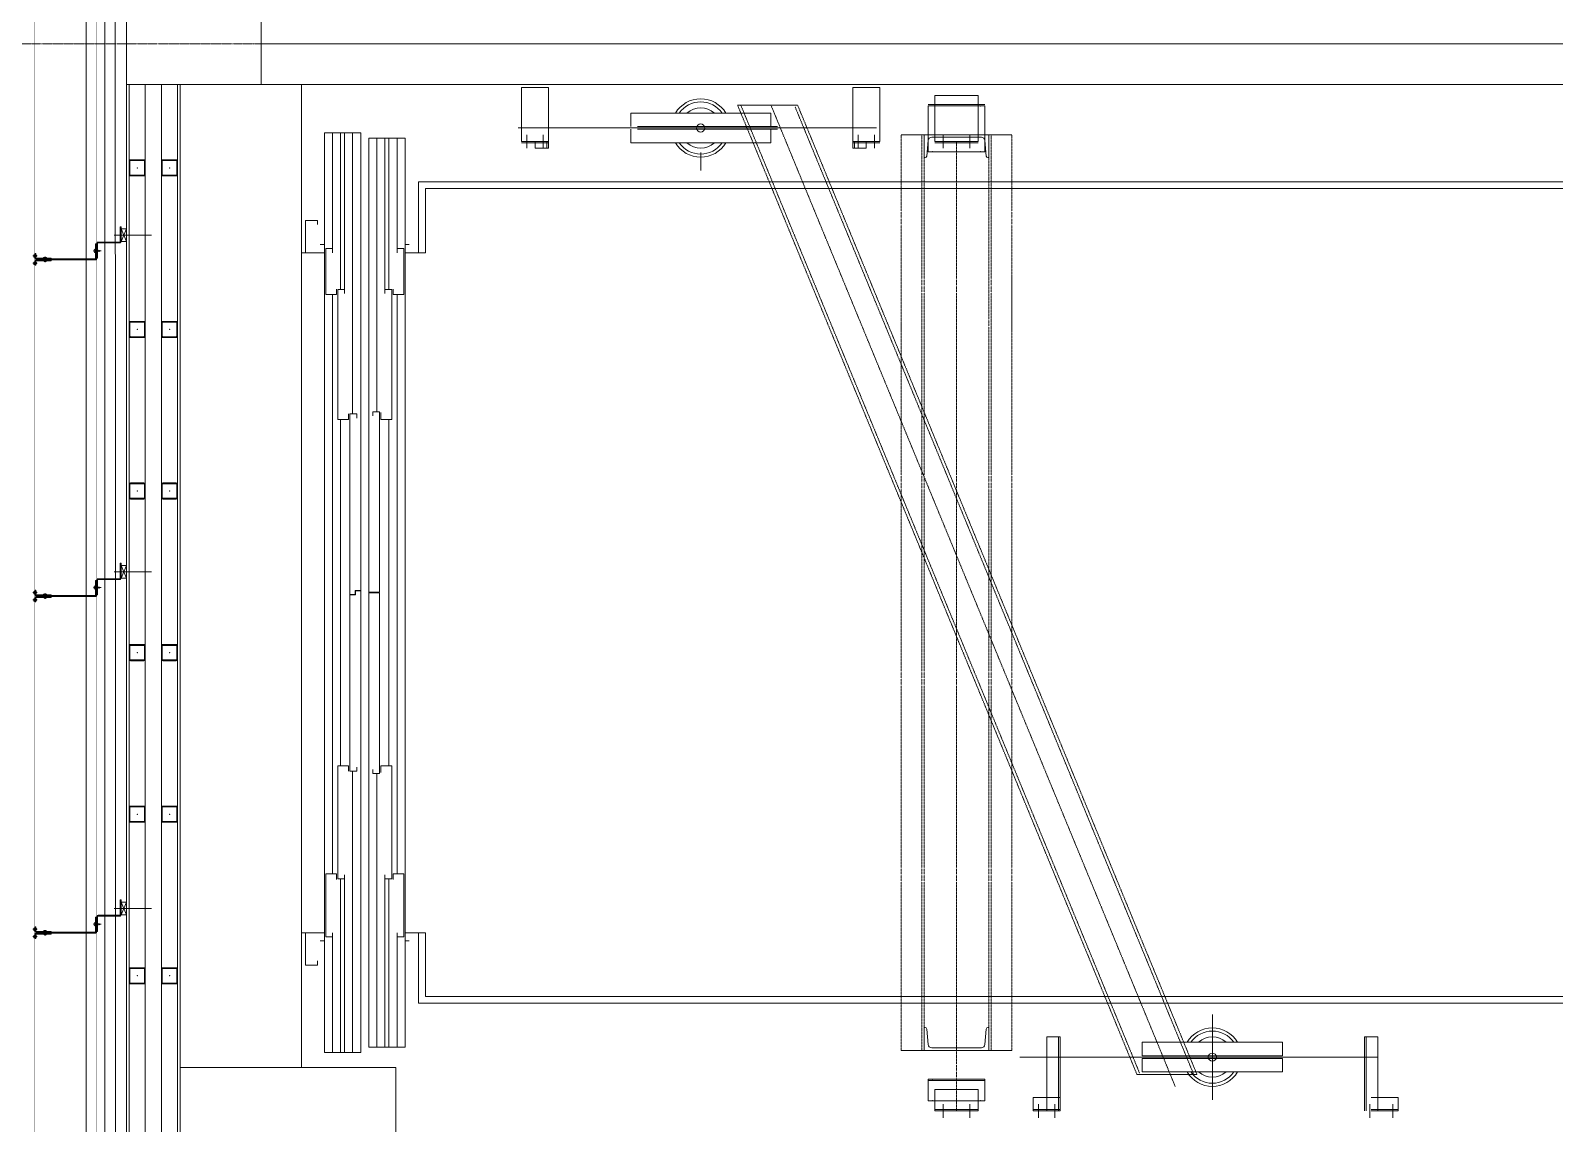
# Model space of a CAD drawing. Extents: x -2749 to 23780, y -1311 to 8245.
# Drawn here: x 7072 to 7638, y 2004 to 2410 of the extents above; entities that cross this region are included whole.
import ezdxf
from ezdxf.xclip import XClip

# ---------------------------------------------------------------- set-up
doc = ezdxf.new("R2010")
doc.units = 0
doc.header["$MEASUREMENT"] = 0
doc.header["$XCLIPFRAME"] = 0
for name, pattern in [('DASHDOT2', [0.5, 0.25, -0.125, 0, -0.125]), ('DOT2', [0.125, 0, -0.125]), ('HIDDEN', [0.375, 0.25, -0.125])]:
    doc.linetypes.add(name, pattern=pattern)
doc.layers.get('0').update_dxf_attribs({"color": 9, "lineweight": 9})
for name, color, linetype, lineweight in [('00', 9, 'Continuous', 9), ('01', 9, 'Continuous', 9), ('05V', 9, 'Continuous', 9), ('06D', 9, 'Continuous', 9), ('10', 9, 'Continuous', 9), ('11', 9, 'Continuous', 9), ('20', 9, 'DOT2', 9), ('24', 9, 'DASHDOT2', 9), ('33', 9, 'BATTING', 9)]:
    doc.layers.add(name, color=color, linetype=linetype, lineweight=lineweight)
doc.linetypes.add('BATTING', pattern='A,0.0001,-0.1,[134,ltypeshp.shx,S=0.1,R=0,X=-0.1,Y=0],-0.2,[134,ltypeshp.shx,S=0.1,R=180,X=0.1,Y=0],-0.1', length=0.4001)

# ---------------------------------------------------------------- blocks, each defined once
blk = doc.blocks.new('p-kolon_80x80')
blk.add_lwpolyline([(-40, -40), (40, -40), (40, 40), (-40, 40)], close=True)
blk = doc.blocks.new('p- alum kaplama profil')
at = {"lineweight": 13}
blk.add_lwpolyline([(7.12, 12.59), (7.12, 26.49)], dxfattribs=at)
at = {"lineweight": 5}
blk.add_lwpolyline([(9.44, 15.16), (4.79, 15.16), (4.79, 17.16), (9.44, 17.16)], close=True, dxfattribs=at)
for points in [[(4.79, 15.16), (9.44, 17.16)], [(9.44, 15.16), (4.79, 17.16)]]:
    blk.add_lwpolyline(points, dxfattribs=at)
at = {"lineweight": 18}
blk.add_lwpolyline([(4.09, 6.16), (-1.41, 6.16), (-1.41, 6.46), (4.09, 6.46, 0.414214), (4.29, 6.66), (4.29, 14.66, -0.414214), (4.79, 15.16), (10.29, 15.16), (10.29, 14.86), (4.79, 14.86, 0.414214), (4.59, 14.66), (4.59, 6.66, -0.414214)], format="xyb", close=True, dxfattribs=at)
blk.add_lwpolyline([(-2.06, 5.56), (-2.06, -2.34), (-2.06, -15.69), (-1.66, -15.69), (-1.66, -2.34), (-1.66, 5.56), (-1.66, 5.56), (-1.66, 5.57), (-1.66, 5.57), (-1.66, 5.58), (-1.66, 5.58), (-1.65, 5.59), (-1.65, 5.59), (-1.65, 5.59), (-1.65, 5.6), (-1.65, 5.6), (-1.64, 5.61), (-1.64, 5.61), (-1.64, 5.62), (-1.64, 5.62), (-1.63, 5.62), (-1.63, 5.63), (-1.63, 5.63), (-1.62, 5.63), (-1.62, 5.64), (-1.61, 5.64), (-1.61, 5.64), (-1.61, 5.64), (-1.6, 5.65), (-1.6, 5.65), (-1.59, 5.65), (-1.59, 5.65), (-1.58, 5.65), (-1.58, 5.65), (-1.57, 5.66), (-1.57, 5.66), (-1.56, 5.66), (-1.56, 5.66), (3.94, 5.66), (3.94, 6.06), (-1.56, 6.06), (-1.58, 6.06), (-1.61, 6.05), (-1.63, 6.05), (-1.66, 6.05), (-1.68, 6.04), (-1.7, 6.03), (-1.73, 6.03), (-1.75, 6.02), (-1.77, 6.01), (-1.79, 6), (-1.82, 5.99), (-1.84, 5.97), (-1.86, 5.96), (-1.88, 5.94), (-1.89, 5.93), (-1.91, 5.91), (-1.93, 5.89), (-1.95, 5.87), (-1.96, 5.85), (-1.97, 5.83), (-1.99, 5.81), (-2, 5.79), (-2.01, 5.77), (-2.02, 5.75), (-2.03, 5.72), (-2.04, 5.7), (-2.04, 5.68), (-2.05, 5.65), (-2.05, 5.63), (-2.06, 5.61), (-2.06, 5.58)], close=True)
blk.add_lwpolyline([(-1.66, -2.34), (-2.06, -2.34)])
for points in [[(-2.36, -10.84), (-2.36, -16.39), (-2.36, -16.39, -0.414214), (-2.51, -16.54), (-2.51, -16.54), (-4.06, -16.54), (-4.06, -16.84), (-2.51, -16.84), (-2.51, -16.84, 0.414214), (-2.06, -16.39), (-2.06, -10.84)], [(-1.36, -10.84), (-1.66, -10.84), (-1.66, -16.39, 0.414214), (-1.21, -16.84), (-1.21, -16.84), (0.34, -16.84), (0.34, -16.54), (-1.21, -16.54), (-1.21, -16.54, -0.414214), (-1.36, -16.39), (-1.36, -16.39)]]:
    blk.add_lwpolyline(points, format="xyb", close=True)
for points in [[(0.96, 5.66, -10), (0.97, 5.66, -10), (0.97, 5.66, -10), (0.97, 5.66, -10), (0.98, 5.66, -10), (0.98, 5.66, -10), (0.99, 5.66, -10), (0.99, 5.66, -10), (1, 5.66, -10), (1, 5.67, -10), (1, 5.67, -10), (1.01, 5.67, -10), (1.01, 5.67, -10), (1.01, 5.67, -10), (1.02, 5.68, -10), (1.02, 5.68, -10), (1.02, 5.68, -10), (1.03, 5.69, -10), (1.03, 5.69, -10), (1.03, 5.69, -10), (1.04, 5.7, -10), (1.04, 5.7, -10), (1.04, 5.7, -10), (1.04, 5.71, -10), (1.04, 5.71, -10), (1.05, 5.72, -10), (1.05, 5.72, -10), (1.05, 5.72, -10), (1.05, 5.73, -10), (1.05, 5.73, -10), (1.05, 5.74, -10), (1.05, 5.74, -10), (1.05, 5.75, -10)], [(1.61, 6.87, -10), (0.98, 6.96, -10)], [(1.33, 5.85, -10), (0.98, 5.88, -10)], [(1.56, 7.05, -10), (1.02, 7.13, -10)], [(1.05, 6.91, -10), (1.29, 7.56, -10)], [(1.05, 5.83, -10), (1.05, 6.01, -10)], [(1.05, 5.75, -10), (1.05, 5.83, -10)], [(1.29, 4.93, -10), (1.29, 7.8, -10)], [(1.53, 6.82, -10), (1.29, 7.56, -10)], [(1.29, 6.16, -10), (1.29, 6.26, -10)], [(1.53, 5.75, -10), (1.53, 5.92, -10)], [(1.53, 5.75, -10), (1.53, 5.74, -10), (1.53, 5.74, -10), (1.53, 5.73, -10), (1.53, 5.73, -10), (1.53, 5.72, -10), (1.54, 5.72, -10), (1.54, 5.72, -10), (1.54, 5.71, -10), (1.54, 5.71, -10), (1.54, 5.7, -10), (1.54, 5.7, -10), (1.55, 5.7, -10), (1.55, 5.69, -10), (1.55, 5.69, -10), (1.55, 5.69, -10), (1.56, 5.68, -10), (1.56, 5.68, -10), (1.56, 5.68, -10), (1.57, 5.67, -10), (1.57, 5.67, -10), (1.58, 5.67, -10), (1.58, 5.67, -10), (1.58, 5.67, -10), (1.59, 5.66, -10), (1.59, 5.66, -10), (1.6, 5.66, -10), (1.6, 5.66, -10), (1.6, 5.66, -10), (1.61, 5.66, -10), (1.61, 5.66, -10), (1.62, 5.66, -10), (1.62, 5.66, -10)], [(0.67, 5.66, -10), (1.91, 5.66, -10)], [(0.67, 5.66, -10), (0.67, 5.64, -10), (0.67, 5.62, -10), (0.67, 5.6, -10), (0.68, 5.58, -10), (0.68, 5.56, -10), (0.69, 5.54, -10), (0.69, 5.52, -10), (0.7, 5.5, -10), (0.7, 5.48, -10), (0.71, 5.46, -10), (0.72, 5.45, -10), (0.73, 5.43, -10), (0.74, 5.41, -10), (0.75, 5.4, -10), (0.76, 5.38, -10), (0.77, 5.36, -10), (0.79, 5.35, -10), (0.8, 5.33, -10), (0.81, 5.32, -10), (0.83, 5.31, -10), (0.84, 5.29, -10), (0.86, 5.28, -10), (0.87, 5.27, -10), (0.89, 5.26, -10), (0.91, 5.25, -10), (0.92, 5.24, -10), (0.94, 5.23, -10), (0.96, 5.22, -10), (0.98, 5.21, -10), (1, 5.21, -10), (1.02, 5.2, -10), (1.03, 5.2, -10)], [(1.03, 5.2, -10), (1.04, 5.2, -10), (1.05, 5.19, -10), (1.05, 5.19, -10), (1.06, 5.19, -10), (1.06, 5.19, -10), (1.07, 5.19, -10), (1.07, 5.19, -10), (1.08, 5.19, -10), (1.08, 5.19, -10), (1.09, 5.19, -10), (1.09, 5.18, -10), (1.1, 5.18, -10), (1.1, 5.18, -10), (1.11, 5.18, -10), (1.11, 5.18, -10), (1.12, 5.18, -10), (1.12, 5.18, -10), (1.13, 5.18, -10), (1.13, 5.18, -10), (1.14, 5.18, -10), (1.15, 5.18, -10), (1.15, 5.18, -10), (1.16, 5.17, -10), (1.16, 5.17, -10), (1.17, 5.17, -10), (1.17, 5.17, -10), (1.18, 5.17, -10), (1.18, 5.17, -10), (1.19, 5.17, -10), (1.19, 5.17, -10), (1.2, 5.17, -10), (1.2, 5.17, -10)], [(1.2, 5.17, -10), (1.2, 5.2, -10)], [(1.38, 5.2, -10), (1.2, 5.2, -10)], [(1.38, 5.17, -10), (1.38, 5.2, -10)], [(1.38, 5.17, -10), (1.38, 5.17, -10), (1.39, 5.17, -10), (1.39, 5.17, -10), (1.4, 5.17, -10), (1.41, 5.17, -10), (1.41, 5.17, -10), (1.42, 5.17, -10), (1.42, 5.17, -10), (1.43, 5.17, -10), (1.43, 5.18, -10), (1.44, 5.18, -10), (1.44, 5.18, -10), (1.45, 5.18, -10), (1.45, 5.18, -10), (1.46, 5.18, -10), (1.46, 5.18, -10), (1.47, 5.18, -10), (1.47, 5.18, -10), (1.48, 5.18, -10), (1.48, 5.18, -10), (1.49, 5.18, -10), (1.5, 5.19, -10), (1.5, 5.19, -10), (1.51, 5.19, -10), (1.51, 5.19, -10), (1.52, 5.19, -10), (1.52, 5.19, -10), (1.53, 5.19, -10), (1.53, 5.19, -10), (1.54, 5.19, -10), (1.54, 5.2, -10), (1.55, 5.2, -10)], [(1.55, 5.2, -10), (1.57, 5.2, -10), (1.59, 5.21, -10), (1.6, 5.21, -10), (1.62, 5.22, -10), (1.64, 5.23, -10), (1.66, 5.24, -10), (1.68, 5.25, -10), (1.69, 5.26, -10), (1.71, 5.27, -10), (1.73, 5.28, -10), (1.74, 5.29, -10), (1.76, 5.31, -10), (1.77, 5.32, -10), (1.78, 5.33, -10), (1.8, 5.35, -10), (1.81, 5.36, -10), (1.82, 5.38, -10), (1.83, 5.4, -10), (1.84, 5.41, -10), (1.85, 5.43, -10), (1.86, 5.45, -10), (1.87, 5.46, -10), (1.88, 5.48, -10), (1.89, 5.5, -10), (1.89, 5.52, -10), (1.9, 5.54, -10), (1.9, 5.56, -10), (1.9, 5.58, -10), (1.91, 5.6, -10), (1.91, 5.62, -10), (1.91, 5.64, -10), (1.91, 5.66, -10)], [(-2.85, -16.54, 0), (-2.86, -16.51, 0), (-2.87, -16.47, 0), (-2.89, -16.44, 0), (-2.91, -16.41, 0), (-2.93, -16.38, 0), (-2.96, -16.35, 0), (-2.98, -16.33, 0), (-3.01, -16.31, 0), (-3.04, -16.29, 0), (-3.07, -16.27, 0), (-3.11, -16.25, 0), (-3.14, -16.24, 0), (-3.18, -16.23, 0), (-3.21, -16.22, 0), (-3.25, -16.22, 0), (-3.29, -16.22, 0), (-3.32, -16.22, 0), (-3.36, -16.22, 0), (-3.39, -16.23, 0), (-3.43, -16.24, 0), (-3.46, -16.25, 0), (-3.5, -16.27, 0), (-3.53, -16.29, 0), (-3.56, -16.31, 0), (-3.59, -16.33, 0), (-3.61, -16.35, 0), (-3.64, -16.38, 0), (-3.66, -16.41, 0), (-3.68, -16.44, 0), (-3.7, -16.47, 0), (-3.71, -16.51, 0), (-3.73, -16.54, 0)], [(-3.29, -16.54, 0), (-3.73, -16.54, 0)], [(-3.29, -16.54, 0), (-3.55, -16.54, 0)], [(-3.55, -16.54, 0), (-3.29, -16.54, 0)], [(-3.55, -17.04, 0), (-3.55, -16.54, 0)], [(-3.29, -17.54, 0), (-3.29, -16.04, 0)], [(-3.29, -16.54, 0), (-2.85, -16.54, 0)], [(-3.29, -16.54, 0), (-3.03, -16.54, 0)], [(-3.03, -16.54, 0), (-3.29, -16.54, 0)], [(-3.03, -17.04, 0), (-3.03, -16.54, 0)], [(-2.86, -13.04, 0), (-0.86, -13.04, 0)], [(-2.36, -12.52, 0), (-2.4, -12.53, 0), (-2.43, -12.56, 0), (-2.47, -12.58, 0), (-2.5, -12.6, 0), (-2.53, -12.63, 0), (-2.56, -12.66, 0), (-2.59, -12.69, 0), (-2.61, -12.73, 0), (-2.63, -12.76, 0), (-2.65, -12.8, 0), (-2.67, -12.84, 0), (-2.68, -12.88, 0), (-2.69, -12.92, 0), (-2.7, -12.96, 0), (-2.71, -13, 0), (-2.71, -13.04, 0), (-2.71, -13.08, 0), (-2.7, -13.13, 0), (-2.69, -13.17, 0), (-2.68, -13.21, 0), (-2.67, -13.25, 0), (-2.65, -13.28, 0), (-2.63, -13.32, 0), (-2.61, -13.36, 0), (-2.59, -13.39, 0), (-2.56, -13.42, 0), (-2.53, -13.45, 0), (-2.5, -13.48, 0), (-2.47, -13.51, 0), (-2.43, -13.53, 0), (-2.4, -13.55, 0), (-2.36, -13.57, 0)], [(-2.36, -13.04, 0), (-2.36, -12.52, 0)], [(-2.36, -13.04, 0), (-2.36, -12.73, 0)], [(-2.36, -12.73, 0), (-2.36, -13.04, 0)], [(-1.36, -12.73, 0), (-2.36, -12.73, 0)], [(-2.36, -13.04, 0), (-2.36, -13.36, 0)], [(-2.36, -13.04, 0), (-2.36, -13.57, 0)], [(-2.36, -13.36, 0), (-2.36, -13.04, 0)], [(-1.36, -13.36, 0), (-2.36, -13.36, 0)], [(-1.36, -13.04, 0), (-1.36, -12.37, 0)], [(-1.36, -13.72, 0), (-1.32, -13.68, 0), (-1.29, -13.65, 0), (-1.26, -13.61, 0), (-1.23, -13.58, 0), (-1.2, -13.54, 0), (-1.18, -13.5, 0), (-1.16, -13.45, 0), (-1.14, -13.41, 0), (-1.12, -13.37, 0), (-1.1, -13.32, 0), (-1.09, -13.28, 0), (-1.08, -13.23, 0), (-1.07, -13.18, 0), (-1.06, -13.14, 0), (-1.06, -13.09, 0), (-1.06, -13.04, 0), (-1.06, -12.99, 0), (-1.06, -12.95, 0), (-1.07, -12.9, 0), (-1.08, -12.85, 0), (-1.09, -12.81, 0), (-1.1, -12.76, 0), (-1.12, -12.72, 0), (-1.14, -12.67, 0), (-1.16, -12.63, 0), (-1.18, -12.59, 0), (-1.2, -12.55, 0), (-1.23, -12.51, 0), (-1.26, -12.47, 0), (-1.29, -12.43, 0), (-1.32, -12.4, 0), (-1.36, -12.37, 0)], [(-1.36, -13.04, 0), (-1.36, -13.72, 0)], [(-1, -16.54, 0), (-0.98, -16.51, 0), (-0.97, -16.47, 0), (-0.95, -16.44, 0), (-0.93, -16.41, 0), (-0.91, -16.38, 0), (-0.88, -16.35, 0), (-0.86, -16.33, 0), (-0.83, -16.31, 0), (-0.8, -16.29, 0), (-0.77, -16.27, 0), (-0.73, -16.25, 0), (-0.7, -16.24, 0), (-0.66, -16.23, 0), (-0.63, -16.22, 0), (-0.59, -16.22, 0), (-0.56, -16.22, 0), (-0.52, -16.22, 0), (-0.48, -16.22, 0), (-0.45, -16.23, 0), (-0.41, -16.24, 0), (-0.38, -16.25, 0), (-0.34, -16.27, 0), (-0.31, -16.29, 0), (-0.28, -16.31, 0), (-0.25, -16.33, 0), (-0.23, -16.35, 0), (-0.2, -16.38, 0), (-0.18, -16.41, 0), (-0.16, -16.44, 0), (-0.14, -16.47, 0), (-0.13, -16.51, 0), (-0.12, -16.54, 0)], [(-0.56, -16.54, 0), (-1, -16.54, 0)], [(-0.56, -16.54, 0), (-0.82, -16.54, 0)], [(-0.82, -16.54, 0), (-0.56, -16.54, 0)], [(-0.82, -17.04, 0), (-0.82, -16.54, 0)], [(-0.56, -17.54, 0), (-0.56, -16.04, 0)], [(-0.56, -16.54, 0), (-0.3, -16.54, 0)], [(-0.56, -16.54, 0), (-0.12, -16.54, 0)], [(-0.3, -16.54, 0), (-0.56, -16.54, 0)], [(-0.3, -17.04, 0), (-0.3, -16.54, 0)], [(-3.84, -17.04, 0), (-3.81, -17.07, 0), (-3.78, -17.1, 0), (-3.75, -17.12, 0), (-3.72, -17.15, 0), (-3.69, -17.17, 0), (-3.66, -17.19, 0), (-3.62, -17.21, 0), (-3.59, -17.23, 0), (-3.55, -17.24, 0), (-3.52, -17.26, 0), (-3.48, -17.27, 0), (-3.44, -17.28, 0), (-3.4, -17.28, 0), (-3.36, -17.29, 0), (-3.32, -17.29, 0), (-3.29, -17.29, 0), (-3.25, -17.29, 0), (-3.21, -17.29, 0), (-3.17, -17.28, 0), (-3.13, -17.28, 0), (-3.09, -17.27, 0), (-3.06, -17.26, 0), (-3.02, -17.24, 0), (-2.98, -17.23, 0), (-2.95, -17.21, 0), (-2.91, -17.19, 0), (-2.88, -17.17, 0), (-2.85, -17.15, 0), (-2.82, -17.12, 0), (-2.79, -17.1, 0), (-2.76, -17.07, 0), (-2.73, -17.04, 0)], [(-3.29, -17.04, 0), (-3.84, -17.04, 0)], [(-3.29, -17.04, 0), (-2.73, -17.04, 0)], [(-0.56, -17.04, 0), (-1.11, -17.04, 0)], [(0, -17.04, 0), (-0.03, -17.07, 0), (-0.06, -17.1, 0), (-0.09, -17.12, 0), (-0.12, -17.15, 0), (-0.15, -17.17, 0), (-0.18, -17.19, 0), (-0.22, -17.21, 0), (-0.25, -17.23, 0), (-0.29, -17.24, 0), (-0.33, -17.26, 0), (-0.36, -17.27, 0), (-0.4, -17.28, 0), (-0.44, -17.28, 0), (-0.48, -17.29, 0), (-0.52, -17.29, 0), (-0.56, -17.29, 0), (-0.59, -17.29, 0), (-0.63, -17.29, 0), (-0.67, -17.28, 0), (-0.71, -17.28, 0), (-0.75, -17.27, 0), (-0.79, -17.26, 0), (-0.82, -17.24, 0), (-0.86, -17.23, 0), (-0.89, -17.21, 0), (-0.93, -17.19, 0), (-0.96, -17.17, 0), (-0.99, -17.15, 0), (-1.02, -17.12, 0), (-1.05, -17.1, 0), (-1.08, -17.07, 0), (-1.11, -17.04, 0)], [(-0.56, -17.04, 0), (0, -17.04, 0)]]:
    blk.add_polyline3d(points)
blk = doc.blocks.new('NPU240')
for p, q in [((0, -120), (0, 120)), ((0, 120), (85, 120)), ((85, 120), (85, 116.7)), ((9.5, -92.2), (9.5, 92.2)), ((21.4, 105.2), (79.1, 110.2)), ((21.4, -105.2), (79.1, -110.2)), ((0, -120), (85, -120)), ((85, -120), (85, -116.7))]:
    blk.add_line(p, q)
for centre, radius, start, end in [((78.5, 116.7), 6.5, 275, 0), ((22.5, 92.2), 13, 95, 180), ((22.5, -92.2), 13, 180, 265), ((78.5, -116.7), 6.5, 0, 85)]:
    blk.add_arc(centre, radius, start, end)
blk = doc.blocks.new('p-arac asansoru')
for p, q in [((59.9, 530.5), (59.9, 533.5)), ((312.4, 530.5), (312.4, 533.5)), ((15.4, 510), (15.4, 523.5)), ((356.9, 523.5), (15.4, 523.5)), ((356.9, 510), (356.9, 523.5)), ((58.4, 520.5), (15.4, 520.5)), ((79.9, 517.5), (15.4, 517.5)), ((79.9, 516), (15.4, 516)), ((296.9, 520.5), (81.7, 520.5)), ((250.5, 517.5), (121.9, 517.5)), ((356.9, 517.5), (298.7, 517.5)), ((356.9, 516), (298.7, 516)), ((356.9, 520.5), (313.9, 520.5)), ((119.9, 513), (15.4, 513)), ((356.9, 510), (15.4, 510)), ((356.9, 513), (252.5, 513)), ((17.4, 493.5), (17.4, 507)), ((354.9, 507), (17.4, 507)), ((119.05, 504), (17.4, 504)), ((354.9, 504), (253.35, 504)), ((354.9, 507), (354.9, 493.5)), ((79.9, 501), (17.4, 501)), ((79.9, 499.5), (17.4, 499.5)), ((250.5, 499.5), (121.9, 499.5)), ((354.9, 501), (298.7, 501)), ((354.9, 499.5), (298.7, 499.5)), ((58.4, 496.5), (17.4, 496.5)), ((354.9, 493.5), (17.4, 493.5)), ((296.9, 496.5), (81.7, 496.5)), ((354.9, 496.5), (313.9, 496.5)), ((33.7, -134.5), (33.7, 488.5)), ((59.9, 488.5), (33.7, 488.5)), ((59.9, 488.5), (59.9, 486)), ((312.4, 488.5), (312.4, 486)), ((312.4, 488.5), (338.7, 488.5)), ((338.7, 488.5), (338.7, -134.5)), ((36.2, -132), (36.2, 486)), ((59.9, 486), (36.2, 486)), ((312.4, 486), (336.2, 486)), ((336.2, 486), (336.2, -132)), ((356.2, 448.25), (351.2, 448.25)), ((353.2, 450.25), (353.2, 440.25)), ((353.7, 450.25), (373.7, 450.25)), ((353.7, 450.25), (353.7, 440.25)), ((358.7, 451.5), (358.7, 318.5)), ((373.7, 450.25), (373.7, 440.25)), ((353.7, 445.25), (351.2, 445.25)), ((351.2, 445.25), (351.2, 440.25)), ((356.2, 442.25), (351.2, 442.25)), ((353.7, 440.85), (351.2, 440.85)), ((353.7, 440.25), (351.2, 440.25)), ((353.7, 440.25), (373.7, 440.25)), ((353.2, 357.75), (353.2, 409.75)), ((358.2, 409.75), (353.2, 409.75)), ((359.2, 409.75), (364.2, 409.75)), ((364.2, 409.75), (364.2, 357.75)), ((358.2, 355.25), (358.2, 407.25)), ((359.2, 355.25), (359.2, 407.25)), ((349.55, 383.75), (342.85, 383.75)), ((367.15, 370.03), (367.15, 347.74)), ((353.2, 357.75), (358.2, 357.75)), ((364.2, 357.75), (359.2, 357.75)), ((353.7, 327.25), (351.2, 327.25)), ((351.2, 322.25), (351.2, 327.25)), ((353.7, 326.65), (351.2, 326.65)), ((356.2, 325.25), (351.2, 325.25)), ((353.2, 317.25), (353.2, 327.25)), ((353.7, 317.25), (353.7, 327.25)), ((353.7, 327.25), (373.7, 327.25)), ((373.7, 317.25), (373.7, 327.25)), ((353.7, 322.25), (351.2, 322.25)), ((356.2, 319.25), (351.2, 319.25)), ((353.7, 317.25), (373.7, 317.25)), ((16.2, 300.75), (16.2, 309.25)), ((356.2, 300.75), (356.2, 309.25)), ((1.7, 296.75), (-6.3, 296.75)), ((-6.3, 296.75), (-6.3, 280.75)), ((-5.8, 296.75), (-5.8, 280.75)), ((-2.5, 299.25), (-2.5, 278.25)), ((5.5, 299.25), (-2.5, 299.25)), ((1.7, 280.75), (1.7, 296.75)), ((5, 278.25), (5, 299.25)), ((5.5, 278.25), (5.5, 299.25)), ((349.9, 278.25), (349.9, 299.25)), ((349.9, 299.25), (366.9, 299.25)), ((353.2, 280.75), (353.2, 296.75)), ((353.7, 280.75), (353.7, 296.75)), ((353.7, 296.75), (370.7, 296.75)), ((366.9, 299.25), (366.9, 278.25)), ((367.4, 299.25), (367.4, 278.25)), ((370.7, 296.75), (370.7, 280.75)), ((-3.8, 293.75), (-8.8, 293.75)), ((351.2, 293.75), (356.2, 293.75)), ((-3.8, 283.75), (-8.8, 283.75)), ((351.2, 283.75), (356.2, 283.75)), ((-6.3, 280.75), (1.7, 280.75)), ((-2.5, 278.25), (5.5, 278.25)), ((366.9, 278.25), (349.9, 278.25)), ((370.7, 280.75), (353.7, 280.75)), ((16.2, 276.75), (16.2, 268.25)), ((356.2, 276.75), (356.2, 268.25)), ((13.7, 132.25), (13.7, 265.25)), ((-8.8, 258.25), (-3.8, 258.25)), ((-6.3, 260.25), (-6.3, 250.25)), ((-6.3, 260.25), (-1.3, 260.25)), ((-6.3, 255.25), (21.2, 255.25)), ((-5.8, 260.25), (-5.8, 250.25)), ((-1.3, 260.25), (-1.3, 250.25)), ((21.2, 255.25), (21.2, 250.25)), ((-8.8, 252.25), (-3.8, 252.25)), ((-6.3, 250.85), (21.2, 250.85)), ((-6.3, 250.25), (21.2, 250.25)), ((-6.3, 250.25), (-1.3, 250.25)), ((7.24, 199.45), (7.27, 221.75)), ((8.2, 167.75), (8.2, 219.75)), ((8.2, 219.75), (13.2, 219.75)), ((13.2, 219.75), (13.2, 167.75)), ((19.2, 219.75), (14.2, 219.75)), ((14.2, 219.75), (14.2, 167.75)), ((19.2, 219.75), (19.2, 167.75)), ((-2.15, 193.75), (29.55, 193.75)), ((13.2, 167.75), (8.2, 167.75)), ((14.2, 167.75), (19.2, 167.75)), ((-6.3, 137.25), (21.2, 137.25)), ((-6.3, 137.25), (-1.3, 137.25)), ((-6.3, 136.65), (21.2, 136.65)), ((21.2, 132.25), (21.2, 137.25)), ((-8.8, 135.25), (-3.8, 135.25)), ((-6.3, 124.75), (-6.3, 134.75)), ((-6.3, 132.25), (21.2, 132.25)), ((-5.8, 124.75), (-5.8, 134.75)), ((-1.3, 124.75), (-1.3, 134.75)), ((-8.8, 126.75), (-3.8, 126.75)), ((-6.3, 124.75), (-1.3, 124.75))]:
    blk.add_line(p, q)
for points in [[(56.9, 525), (56.9, 523.5), (59.9, 523.5), (59.9, 530.5), (47.9, 530.5), (47.9, 526), (49.4, 526)], [(315.4, 525), (315.4, 523.5), (312.4, 523.5), (312.4, 530.5), (324.4, 530.5), (324.4, 526), (322.9, 526)], [(79.7, 519), (81.7, 519), (81.7, 523), (58.4, 523), (58.4, 520.5), (59.9, 520.5)], [(298.9, 519), (296.9, 519), (296.9, 523), (313.9, 523), (313.9, 520.5), (312.4, 520.5)], [(119.9, 514.5), (121.9, 514.5), (121.9, 518.5), (79.9, 518.5), (79.9, 516), (81.4, 516)], [(252.5, 514.5), (250.5, 514.5), (250.5, 518.5), (298.7, 518.5), (298.7, 516), (297.2, 516)], [(185.4, 510), (186.9, 510), (186.9, 511.9), (185.4, 511.9), (185.4, 514), (119.9, 514), (119.9, 511.5), (121.4, 511.5)], [(188.5, 510), (187, 510), (187, 512), (185.5, 512), (185.5, 514), (252.5, 514), (252.5, 511.5), (251, 511.5)], [(184.55, 507), (186.05, 507), (186.05, 503), (119.05, 503), (119.05, 505.5), (120.55, 505.5)], [(187.85, 507), (186.35, 507), (186.35, 503), (253.35, 503), (253.35, 505.5), (251.85, 505.5)], [(119.4, 502.5), (121.9, 502.5), (121.9, 498.5), (79.9, 498.5), (79.9, 501), (81.4, 501)], [(253, 502.5), (250.5, 502.5), (250.5, 498.5), (298.7, 498.5), (298.7, 501), (297.2, 501)], [(56.9, 492), (56.9, 493.5), (59.9, 493.5), (59.9, 488.5)], [(79.7, 498), (81.7, 498), (81.7, 494), (58.4, 494), (58.4, 496.5), (59.9, 496.5)], [(298.9, 498), (296.9, 498), (296.9, 494), (313.9, 494), (313.9, 496.5), (312.4, 496.5)], [(315.4, 492), (315.4, 493.5), (312.4, 493.5), (312.4, 488.5)]]:
    blk.add_lwpolyline(points)
for centre in [(358.7, 383.75), (13.7, 193.75)]:
    blk.add_circle(centre, 1.5)
for centre, radius, start, end in [((358.7, 383.75), 10.85, 120.4584, 239.5416), ((358.7, 383.75), 9.7, 124.542, 235.458), ((358.7, 383.75), 10.85, 300.4584, 59.5416), ((358.7, 383.75), 9.7, 304.542, 55.458), ((358.7, 383.75), 7.5, 137.1666, 222.8334), ((358.7, 383.75), 7.5, 317.1666, 42.8334), ((13.7, 193.75), 10.85, 120.4584, 239.5416), ((13.7, 193.75), 9.7, 124.542, 235.458), ((13.7, 193.75), 7.5, 137.1666, 222.8334), ((13.7, 193.75), 10.85, 300.4584, 59.5416), ((13.7, 193.75), 9.7, 304.542, 55.458), ((13.7, 193.75), 7.5, 317.1666, 42.8334)]:
    blk.add_arc(centre, radius, start, end)
for p in [(-2.5, 297.75), (-2.5, 297.75), (-2.5, 297.75), (5.5, 297.75), (349.9, 297.75), (-2.5, 279.75), (349.9, 279.75), (349.9, 279.75), (349.9, 279.75), (366.9, 279.75)]:
    blk.add_point(p)
at = {"layer": '20'}
for p, q in [((7.27, 221.75), (367.15, 370.03)), ((7.7, 220.74), (367.15, 368.84)), ((2.83, 207.54), (367.15, 357.64)), ((7.24, 200.65), (366.72, 348.76)), ((7.27, 199.46), (367.15, 347.74)), ((16.2, 309.25), (286.2, 309.25)), ((356.2, 309.25), (283.7, 309.25)), ((16.2, 301.65), (356.2, 301.65)), ((16.2, 300.75), (347.7, 300.75)), ((-6.3, 288.75), (353.7, 288.75)), ((16.2, 276.75), (283.7, 276.75)), ((16.2, 275.85), (356.2, 275.85)), ((347.7, 276.75), (283.7, 276.75)), ((16.2, 268.25), (283.7, 268.25)), ((303.7, 268.25), (283.7, 268.25)), ((356.2, 268.25), (283.7, 268.25))]:
    blk.add_line(p, q, dxfattribs=at)
at = {"xscale": -0.0999999999985448, "yscale": 0.0999999999994543, "zscale": 0.0999999999994543, "rotation": 180}
blk.add_blockref('NPU240', (16.2, 288.75), dxfattribs=at)
at = {"xscale": -0.0999999999985448, "yscale": 0.0999999999994543, "zscale": 0.0999999999994543}
blk.add_blockref('NPU240', (356.2, 288.75), dxfattribs=at)
blk = doc.blocks.new('P-AKS_AUDI')
at = {"layer": '24'}
blk.add_lwpolyline([(-3840, -380), (-3500, -380)], dxfattribs=at)
blk = doc.blocks.new('prf-60x60')
for points in [[(-2.5, -6), (2.5, -6, 0.414214), (3, -5.5), (3, -0.5, 0.414214), (2.5, 0), (-2.5, 0, 0.414214), (-3, -0.5), (-3, -5.5, 0.414214)], [(-2.5, -5.7), (2.5, -5.7, 0.414214), (2.7, -5.5), (2.7, -0.5, 0.414214), (2.5, -0.3), (-2.5, -0.3, 0.414214), (-2.7, -0.5), (-2.7, -5.5, 0.414214)]]:
    blk.add_lwpolyline(points, format="xyb", close=True)
at = {"color": 252}
blk.add_point((0, -3), dxfattribs=at)
blk = doc.blocks.new('1.KAT PLANI')
at = {"layer": '00'}
blk.add_lwpolyline([(7157.5, 2390), (7662.5, 2390), (7662.5, 2405), (7157.5, 2405)], dxfattribs=at)
at = {"layer": '01'}
blk.add_lwpolyline([(7167.5, 2515), (7702.5, 2515), (7702.5, 2430), (7907.5, 2430), (7907.5, 2390), (7662.5, 2390), (7662.5, 2475), (7157.5, 2475), (7157.5, 2390), (7107.5, 2390), (7107.5, 2515), (7107.5, 2825), (7907.5, 2825), (7907.5, 2785), (7157.5, 2785), (7157.5, 2515)], close=True, dxfattribs=at)
at = {"layer": '06D'}
for points in [[(7092.5, 1823.47), (7092.5, 2840), (7985.67, 2840)], [(7107.5, 1825), (7099.5, 1825), (7099.5, 2833), (7980, 2833), (7980, 2825)], [(7114.5, 2390), (7114.5, 1826)], [(7120.5, 1826), (7120.5, 2390)], [(7172.5, 2025), (7172.5, 2390)]]:
    blk.add_lwpolyline(points, dxfattribs=at)
at = {"layer": '10'}
for points, const_width in [([(7073.5, 861.68), (7073.5, 2859), (10761.5, 2859), (10761.5, 1989.75)], 0.2), ([(7096.5, 1818.19), (7096.5, 2836), (7986.45, 2836)], 0.1)]:
    blk.add_lwpolyline(points, dxfattribs=dict(at, const_width=const_width))
at = {"layer": '11'}
for points in [[(7107.5, 2390), (7107.5, 2390), (7107.5, 1825), (7127.5, 1825), (7127.5, 2390)], [(7108.5, 2390), (7108.5, 1826), (7126.5, 1826), (7126.5, 2390)]]:
    blk.add_lwpolyline(points, dxfattribs=at)
at = {"layer": '20', "linetype": 'HIDDEN', "lineweight": 0}
blk.add_lwpolyline([(7497.5, 1433.22, -0.101512), (9968.66, 2228.47, -0.101512)], format="xyb", dxfattribs=at)
at = {"layer": '33', "ltscale": 0.4}
blk.add_lwpolyline([(7980, 2829), (7103.29, 2829), (7103.46, 1825)], dxfattribs=at)
at = {"layer": '01'}
blk.add_blockref('p-kolon_80x80', (7167.5, 1985), dxfattribs=at)
at = {"layer": '05V'}
ref = blk.add_blockref('p-arac asansoru', (7704.5, 2015.1), dxfattribs=dict(at, rotation=90))
XClip(ref).set_block_clipping_path([(-70.1000000362, -202.9999999557), (374.9000042902, 532.0000000443)])
at = {"layer": '10'}
for p in [(7111.5, 2362), (7123.5, 2362), (7111.5, 2302), (7123.5, 2302), (7111.5, 2242), (7123.5, 2242), (7111.5, 2182), (7123.5, 2182), (7111.5, 2122), (7123.5, 2122), (7111.5, 2062), (7123.5, 2062)]:
    blk.add_blockref('prf-60x60', p, dxfattribs=at)
at = {"layer": '10', "xscale": -1, "rotation": 270}
for p in [(7090.34, 2326.86), (7090.34, 2201.86), (7090.34, 2076.86)]:
    blk.add_blockref('p- alum kaplama profil', p, dxfattribs=at)
at = {"layer": '24'}
blk.add_blockref('P-AKS_AUDI', (10667.5, 2785), dxfattribs=at)

msp = doc.modelspace()

# ---------------------------------------------------------------- linework, layer by layer
at = {"layer": '20', "linetype": 'HIDDEN'}
msp.add_lwpolyline([(7129.5, 979.76, -0.152644), (10705.5, 2076.19, -0.10573)], format="xyb", dxfattribs=at)

# ---------------------------------------------------------------- block references
at = {"layer": '06D'}
msp.add_blockref('1.KAT PLANI', (0, 0), dxfattribs=at)

doc.saveas('drawing.dxf')
